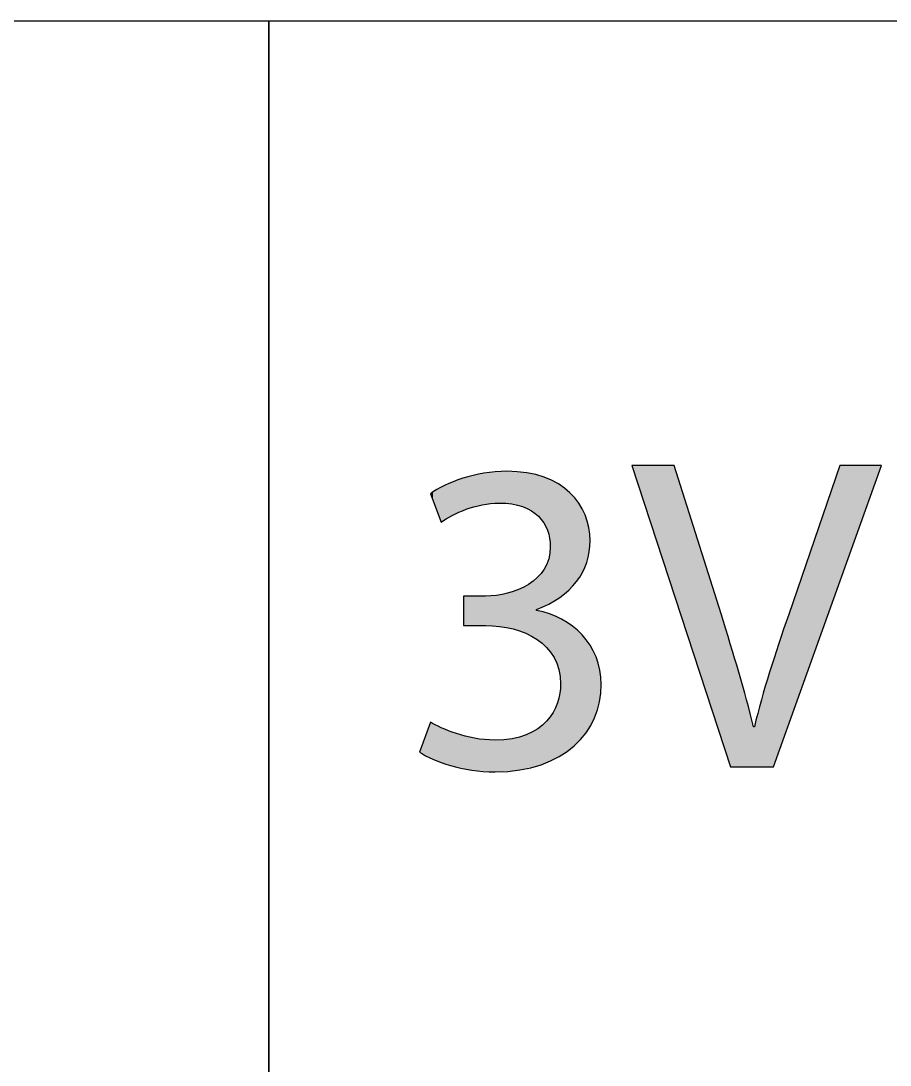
# Model space of a CAD drawing. Extents: x 0 to 360, y -268 to 0.
# Drawn here: x 60.32 to 66.14, y -147 to -140 of the extents above; entities that cross this region are included whole.
import ezdxf

# ---------------------------------------------------------------- set-up
doc = ezdxf.new("R2010")
doc.units = 0
doc.layers.add('LAYER_1', color=7, linetype='CONTINUOUS')

# ---------------------------------------------------------------- blocks, each defined once
blk = doc.blocks.new('*U100')
at = {"layer": 'LAYER_1', "color": 250}
for points in [[(63.2357, -143.3029), (63.2077, -143.0938), (63.2357, -143.0828)], [(63.2784, -143.284), (63.2357, -143.0828), (63.2784, -143.0659)], [(63.2835, -143.2817), (63.2784, -143.0659), (63.2835, -143.0647)], [(63.3013, -143.2739), (63.2835, -143.0647), (63.3013, -143.0605)], [(63.3382, -143.2634), (63.3013, -143.0605), (63.3382, -143.0516)], [(63.3577, -143.2579), (63.3382, -143.0516), (63.3577, -143.0469)], [(63.4083, -143.2436), (63.3577, -143.0469), (63.4083, -143.0348)], [(63.4202, -143.2424), (63.4083, -143.0348), (63.4202, -143.0319)], [(63.4302, -143.2414), (63.4202, -143.0319), (63.4302, -143.0311)], [(63.4929, -143.235), (63.4302, -143.0311), (63.4929, -143.0258)], [(63.4964, -143.2346), (63.4929, -143.0258), (63.4964, -143.0255)], [(63.504, -143.2339), (63.4964, -143.0255), (63.504, -143.0249)], [(63.5233, -143.2319), (63.504, -143.0249), (63.5233, -143.0233)], [(63.525, -143.232), (63.5233, -143.0233), (63.525, -143.0231)], [(63.5233, -143.2319), (63.5233, -143.0233), (63.525, -143.232)], [(63.5742, -143.2357), (63.525, -143.0231), (63.5742, -143.019)], [(63.525, -143.232), (63.525, -143.0231), (63.5742, -143.2357)], [(63.5742, -143.2357), (63.5742, -143.019), (63.5791, -143.236)], [(63.5791, -143.236), (63.5791, -143.0194), (63.6076, -143.2381)], [(63.6076, -143.2381), (63.6076, -143.0216), (63.6085, -143.2384)], [(63.6085, -143.2384), (63.6085, -143.0216), (63.6161, -143.2403)], [(63.6161, -143.2403), (63.6161, -143.0222), (63.6521, -143.2492)], [(63.6521, -143.2492), (63.6521, -143.025), (63.6602, -143.2512)], [(63.6602, -143.2512), (63.6602, -143.0256), (63.679, -143.2559)], [(63.679, -143.2559), (63.679, -143.027), (63.7009, -143.2662)], [(63.7009, -143.2662), (63.7009, -143.0287), (63.7041, -143.2677)], [(63.7041, -143.2677), (63.7041, -143.0289), (63.7084, -143.2698)], [(63.7084, -143.2698), (63.7084, -143.0293), (63.7196, -143.2751)], [(63.7196, -143.2751), (63.7196, -143.0321), (63.738, -143.2837)], [(63.738, -143.2837), (63.738, -143.0368), (63.772, -143.3102)], [(63.772, -143.3102), (63.772, -143.0454), (63.7766, -143.3138)], [(63.7766, -143.3138), (63.7766, -143.0465), (63.778, -143.3149)], [(63.778, -143.3149), (63.778, -143.0469), (63.781, -143.3171)], [(63.781, -143.3171), (63.781, -143.0476), (63.7851, -143.3203)], [(63.7851, -143.3203), (63.7851, -143.0487), (63.8033, -143.3427)], [(63.8033, -143.3427), (63.8033, -143.0533), (63.8208, -143.3642)], [(63.8208, -143.3642), (63.8208, -143.0577), (63.8232, -143.3691)], [(63.8232, -143.3691), (63.8232, -143.0583), (63.8241, -143.3707)], [(63.8241, -143.3707), (63.8241, -143.0587), (63.8405, -143.4037)], [(63.8405, -143.4037), (63.8405, -143.0665), (63.8406, -143.4037)], [(63.8406, -143.4037), (63.8406, -143.0665), (63.8457, -143.414)], [(63.8457, -143.414), (63.8457, -143.0689), (63.8542, -143.4457)], [(63.8542, -143.4457), (63.8542, -143.0729), (63.8555, -143.4505)], [(63.8555, -143.4505), (63.8555, -143.0736), (63.8594, -143.4651)], [(63.8594, -143.4651), (63.8594, -143.0754), (63.8603, -143.4683)], [(63.8603, -143.4683), (63.8603, -143.0758), (63.865, -143.5258)], [(63.1333, -143.3608), (63.0782, -143.1595), (63.1333, -143.1275)], [(63.1344, -143.36), (63.1333, -143.1275), (63.1344, -143.1268)], [(63.1563, -143.3467), (63.1344, -143.1268), (63.1563, -143.1141)], [(63.1967, -143.3221), (63.1563, -143.1141), (63.1967, -143.0981)], [(63.2077, -143.3153), (63.1967, -143.0981), (63.2077, -143.0938)], [(63.0782, -143.2137), (63.0616, -143.1692), (63.0782, -143.1595)], [(63.0782, -143.2137), (63.0782, -143.1595), (63.1333, -143.3608)], [(63.8594, -143.9069), (63.8555, -143.5965), (63.8594, -143.5675)], [(63.8603, -143.9064), (63.8594, -143.5675), (63.8603, -143.561)], [(63.865, -143.9035), (63.8603, -143.561), (63.865, -143.5258)], [(63.8405, -143.9158), (63.8241, -143.6747), (63.8405, -143.6372)], [(63.8406, -143.9158), (63.8405, -143.6372), (63.8406, -143.6372)], [(63.8457, -143.9135), (63.8406, -143.6372), (63.8457, -143.6255)], [(63.8542, -143.9098), (63.8457, -143.6255), (63.8542, -143.6062)], [(63.8555, -143.9092), (63.8542, -143.6062), (63.8555, -143.5965)], [(63.8033, -143.932), (63.7851, -143.7228), (63.8033, -143.7003)], [(63.8208, -143.9244), (63.8033, -143.7003), (63.8208, -143.6787)], [(63.8232, -143.9233), (63.8208, -143.6787), (63.8232, -143.6757)], [(63.8241, -143.923), (63.8232, -143.6757), (63.8241, -143.6747)], [(63.7009, -144.1049), (63.679, -143.7982), (63.7009, -143.7868)], [(63.7041, -144.1066), (63.7009, -143.7868), (63.7041, -143.7852)], [(63.7009, -144.1049), (63.7009, -143.7868), (63.7041, -144.1066)], [(63.7084, -144.109), (63.7041, -143.7852), (63.7084, -143.783)], [(63.7041, -144.1066), (63.7041, -143.7852), (63.7084, -144.109)], [(63.7196, -144.1151), (63.7084, -143.783), (63.7196, -143.7772)], [(63.7084, -144.109), (63.7084, -143.783), (63.7196, -144.1151)], [(63.738, -144.1251), (63.7196, -143.7772), (63.738, -143.7628)], [(63.7196, -144.1151), (63.7196, -143.7772), (63.738, -144.1251)], [(63.772, -144.1435), (63.738, -143.7628), (63.772, -143.7363)], [(63.738, -144.1251), (63.738, -143.7628), (63.772, -144.1435)], [(63.7766, -143.9437), (63.772, -143.7363), (63.7766, -143.7326)], [(63.778, -143.9431), (63.7766, -143.7326), (63.778, -143.7315)], [(63.781, -143.9418), (63.778, -143.7315), (63.781, -143.7279)], [(63.7851, -143.94), (63.781, -143.7279), (63.7851, -143.7228)], [(63.4929, -144.0572), (63.4302, -143.8555), (63.4929, -143.8515)], [(63.4302, -144.0536), (63.4302, -143.8555), (63.4929, -144.0572)], [(63.4964, -144.0574), (63.4929, -143.8515), (63.4964, -143.8513)], [(63.4929, -144.0572), (63.4929, -143.8515), (63.4964, -144.0574)], [(63.504, -144.0579), (63.4964, -143.8513), (63.504, -143.8508)], [(63.4964, -144.0574), (63.4964, -143.8513), (63.504, -144.0579)], [(63.5233, -144.059), (63.504, -143.8508), (63.5233, -143.8471)], [(63.504, -144.0579), (63.504, -143.8508), (63.5233, -144.059)], [(63.525, -144.0591), (63.5233, -143.8471), (63.525, -143.8468)], [(63.5233, -144.059), (63.5233, -143.8471), (63.525, -144.0591)], [(63.5742, -144.0683), (63.525, -143.8468), (63.5742, -143.8374)], [(63.525, -144.0591), (63.525, -143.8468), (63.5742, -144.0683)], [(63.5791, -144.0692), (63.5742, -143.8374), (63.5791, -143.8364)], [(63.5742, -144.0683), (63.5742, -143.8374), (63.5791, -144.0692)], [(63.6076, -144.0745), (63.5791, -143.8364), (63.6076, -143.8269)], [(63.5791, -144.0692), (63.5791, -143.8364), (63.6076, -144.0745)], [(63.6085, -144.0747), (63.6076, -143.8269), (63.6085, -143.8266)], [(63.6076, -144.0745), (63.6076, -143.8269), (63.6085, -144.0747)], [(63.6161, -144.0761), (63.6085, -143.8266), (63.6161, -143.8241)], [(63.6085, -144.0747), (63.6085, -143.8266), (63.6161, -144.0761)], [(63.6521, -144.0883), (63.6161, -143.8241), (63.6521, -143.812)], [(63.6161, -144.0761), (63.6161, -143.8241), (63.6521, -144.0883)], [(63.6602, -144.0911), (63.6521, -143.812), (63.6602, -143.8078)], [(63.6521, -144.0883), (63.6521, -143.812), (63.6602, -144.0911)], [(63.679, -144.0975), (63.6602, -143.8078), (63.679, -143.7982)], [(63.6602, -144.0911), (63.6602, -143.8078), (63.679, -144.0975)], [(63.679, -144.0975), (63.679, -143.7982), (63.7009, -144.1049)], [(63.772, -144.1435), (63.772, -143.9516), (63.7766, -144.1461)], [(63.7766, -144.1461), (63.7766, -143.9528), (63.778, -144.1472)], [(63.778, -144.1472), (63.778, -143.9532), (63.781, -144.1497)], [(63.781, -144.1497), (63.781, -143.954), (63.7851, -144.1532)], [(63.7851, -144.1532), (63.7851, -143.9551), (63.8033, -144.1686)], [(63.8033, -144.1686), (63.8033, -143.9599), (63.8208, -144.1834)], [(63.8208, -144.1834), (63.8208, -143.9645), (63.8232, -144.1854)], [(63.8232, -144.1854), (63.8232, -143.9652), (63.8241, -144.1861)], [(63.8241, -144.1861), (63.8241, -143.9654), (63.8405, -144.2)], [(63.8405, -144.2), (63.8405, -143.9698), (63.8406, -144.2)], [(63.8406, -144.2), (63.8406, -143.9698), (63.8457, -144.207)], [(63.8457, -144.207), (63.8457, -143.9711), (63.8542, -144.2186)], [(63.8542, -144.2186), (63.8542, -143.9734), (63.8555, -144.2204)], [(63.8555, -144.2204), (63.8555, -143.9737), (63.8594, -144.2257)], [(63.8594, -144.2257), (63.8594, -143.9747), (63.8603, -144.2269)], [(63.8603, -144.2269), (63.8603, -143.9751), (63.865, -144.2333)], [(63.865, -144.2333), (63.865, -143.9772), (63.8843, -144.2595)], [(63.8843, -144.2595), (63.8843, -143.9855), (63.8899, -144.2672)], [(63.8899, -144.2672), (63.8899, -143.988), (63.9135, -144.3267)], [(63.9135, -144.3267), (63.9135, -143.9982), (63.9193, -144.3414)], [(63.9193, -144.3414), (63.9193, -144.0007), (63.9219, -144.3481)], [(63.9219, -144.3481), (63.9219, -144.0019), (63.9252, -144.3743)], [(63.9252, -144.3743), (63.9252, -144.0033), (63.9282, -144.3977)], [(63.9282, -144.3977), (63.9282, -144.0046), (63.9295, -144.4086)], [(63.9295, -144.4086), (63.9295, -144.0052), (63.9339, -144.4432)], [(63.9339, -144.9248), (63.9295, -144.5068), (63.9339, -144.4432)], [(63.9193, -144.9337), (63.9135, -144.5719), (63.9193, -144.5484)], [(63.9219, -144.9325), (63.9193, -144.5484), (63.9219, -144.5376)], [(63.9252, -144.931), (63.9219, -144.5376), (63.9252, -144.5243)], [(63.9282, -144.9289), (63.9252, -144.5243), (63.9282, -144.5123)], [(63.9295, -144.9279), (63.9282, -144.5123), (63.9295, -144.5068)], [(63.8899, -144.947), (63.8843, -144.6353), (63.8899, -144.623)], [(63.9135, -144.9364), (63.8899, -144.623), (63.9135, -144.5719)], [(63.8405, -144.9694), (63.8241, -144.7082), (63.8405, -144.6941)], [(63.8406, -144.9694), (63.8405, -144.6941), (63.8406, -144.694)], [(63.8457, -144.967), (63.8406, -144.694), (63.8457, -144.6871)], [(63.8542, -144.9632), (63.8457, -144.6871), (63.8542, -144.6757)], [(63.8555, -144.9626), (63.8542, -144.6757), (63.8555, -144.674)], [(63.8594, -144.9608), (63.8555, -144.674), (63.8594, -144.6687)], [(63.8603, -144.9604), (63.8594, -144.6687), (63.8603, -144.6675)], [(63.865, -144.9583), (63.8603, -144.6675), (63.865, -144.6612)], [(63.8843, -144.9496), (63.865, -144.6612), (63.8843, -144.6353)], [(63.0616, -144.9403), (62.9893, -144.9021), (63.0616, -144.7009)], [(63.0616, -144.9403), (63.0616, -144.7009), (63.0782, -144.9491)], [(63.0782, -144.9491), (63.0782, -144.7095), (63.1333, -144.9688)], [(63.1333, -144.9688), (63.1333, -144.7381), (63.1344, -144.9692)], [(63.1344, -144.9692), (63.1344, -144.7387), (63.1563, -144.977)], [(63.1563, -144.977), (63.1563, -144.7472), (63.1967, -144.9914)], [(63.1967, -144.9914), (63.1967, -144.7628), (63.2077, -144.9938)], [(63.2077, -144.9938), (63.2077, -144.7671), (63.2357, -144.9998)], [(63.738, -145.0023), (63.7196, -144.7772), (63.738, -144.7676)], [(63.772, -144.9939), (63.738, -144.7676), (63.772, -144.7498)], [(63.7766, -144.9928), (63.772, -144.7498), (63.7766, -144.7473)], [(63.778, -144.9924), (63.7766, -144.7473), (63.778, -144.7466)], [(63.781, -144.9917), (63.778, -144.7466), (63.781, -144.7451)], [(63.7851, -144.9907), (63.781, -144.7451), (63.7851, -144.7415)], [(63.8033, -144.9862), (63.7851, -144.7415), (63.8033, -144.7259)], [(63.8208, -144.9783), (63.8033, -144.7259), (63.8208, -144.7109)], [(63.8232, -144.9772), (63.8208, -144.7109), (63.8232, -144.7089)], [(63.8241, -144.9768), (63.8232, -144.7089), (63.8241, -144.7082)], [(63.2357, -144.9998), (63.2357, -144.7779), (63.2784, -145.009)], [(63.2784, -145.009), (63.2784, -144.7887), (63.2835, -145.0101)], [(63.2835, -145.0101), (63.2835, -144.79), (63.3013, -145.014)], [(63.3013, -145.014), (63.3013, -144.7945), (63.3382, -145.022)], [(63.3382, -145.022), (63.3382, -144.8038), (63.3577, -145.0234)], [(63.3577, -145.0234), (63.3577, -144.8087), (63.4083, -145.0272)], [(63.4083, -145.0272), (63.4083, -144.8133), (63.4202, -145.028)], [(63.4202, -145.028), (63.4202, -144.8144), (63.4302, -145.0288)], [(63.4302, -145.0288), (63.4302, -144.8154), (63.4929, -145.0334)], [(63.4964, -145.0337), (63.4929, -144.8211), (63.4964, -144.8209)], [(63.4929, -145.0334), (63.4929, -144.8211), (63.4964, -145.0337)], [(63.504, -145.0331), (63.4964, -144.8209), (63.504, -144.8202)], [(63.5233, -145.0317), (63.504, -144.8202), (63.5233, -144.8187)], [(63.525, -145.0315), (63.5233, -144.8187), (63.525, -144.8185)], [(63.5742, -145.0278), (63.525, -144.8185), (63.5742, -144.8145)], [(63.5791, -145.0275), (63.5742, -144.8145), (63.5791, -144.8141)], [(63.6076, -145.0253), (63.5791, -144.8141), (63.6076, -144.8117)], [(63.6085, -145.0253), (63.6076, -144.8117), (63.6085, -144.8117)], [(63.6161, -145.0247), (63.6085, -144.8117), (63.6161, -144.8096)], [(63.6521, -145.022), (63.6161, -144.8096), (63.6521, -144.7996)], [(63.6602, -145.0214), (63.6521, -144.7996), (63.6602, -144.7974)], [(63.679, -145.0168), (63.6602, -144.7974), (63.679, -144.7922)], [(63.7009, -145.0114), (63.679, -144.7922), (63.7009, -144.7862)], [(63.7041, -145.0106), (63.7009, -144.7862), (63.7041, -144.7853)], [(63.7084, -145.0096), (63.7041, -144.7853), (63.7084, -144.783)], [(63.7196, -145.0068), (63.7084, -144.783), (63.7196, -144.7772)]]:
    blk.add_solid(points, dxfattribs=at)
at = {"layer": 'LAYER_1', "color": 250, "extrusion": (0, 0, -1)}
for points in [[(-63.2357, -143.3029), (-63.2357, -143.0828), (-63.2784, -143.284)], [(-63.2784, -143.284), (-63.2784, -143.0659), (-63.2835, -143.2817)], [(-63.2835, -143.2817), (-63.2835, -143.0647), (-63.3013, -143.2739)], [(-63.3013, -143.2739), (-63.3013, -143.0605), (-63.3382, -143.2634)], [(-63.3382, -143.2634), (-63.3382, -143.0516), (-63.3577, -143.2579)], [(-63.3577, -143.2579), (-63.3577, -143.0469), (-63.4083, -143.2436)], [(-63.4083, -143.2436), (-63.4083, -143.0348), (-63.4202, -143.2424)], [(-63.4202, -143.2424), (-63.4202, -143.0319), (-63.4302, -143.2414)], [(-63.4302, -143.2414), (-63.4302, -143.0311), (-63.4929, -143.235)], [(-63.4929, -143.235), (-63.4929, -143.0258), (-63.4964, -143.2346)], [(-63.4964, -143.2346), (-63.4964, -143.0255), (-63.504, -143.2339)], [(-63.504, -143.2339), (-63.504, -143.0249), (-63.5233, -143.2319)], [(-63.5791, -143.236), (-63.5742, -143.019), (-63.5791, -143.0194)], [(-63.6076, -143.2381), (-63.5791, -143.0194), (-63.6076, -143.0216)], [(-63.6085, -143.2384), (-63.6076, -143.0216), (-63.6085, -143.0216)], [(-63.6161, -143.2403), (-63.6085, -143.0216), (-63.6161, -143.0222)], [(-63.6521, -143.2492), (-63.6161, -143.0222), (-63.6521, -143.025)], [(-63.6602, -143.2512), (-63.6521, -143.025), (-63.6602, -143.0256)], [(-63.679, -143.2559), (-63.6602, -143.0256), (-63.679, -143.027)], [(-63.7009, -143.2662), (-63.679, -143.027), (-63.7009, -143.0287)], [(-63.7041, -143.2677), (-63.7009, -143.0287), (-63.7041, -143.0289)], [(-63.7084, -143.2698), (-63.7041, -143.0289), (-63.7084, -143.0293)], [(-63.7196, -143.2751), (-63.7084, -143.0293), (-63.7196, -143.0321)], [(-63.738, -143.2837), (-63.7196, -143.0321), (-63.738, -143.0368)], [(-63.772, -143.3102), (-63.738, -143.0368), (-63.772, -143.0454)], [(-63.7766, -143.3138), (-63.772, -143.0454), (-63.7766, -143.0465)], [(-63.778, -143.3149), (-63.7766, -143.0465), (-63.778, -143.0469)], [(-63.781, -143.3171), (-63.778, -143.0469), (-63.781, -143.0476)], [(-63.7851, -143.3203), (-63.781, -143.0476), (-63.7851, -143.0487)], [(-63.8033, -143.3427), (-63.7851, -143.0487), (-63.8033, -143.0533)], [(-63.8208, -143.3642), (-63.8033, -143.0533), (-63.8208, -143.0577)], [(-63.8232, -143.3691), (-63.8208, -143.0577), (-63.8232, -143.0583)], [(-63.8241, -143.3707), (-63.8232, -143.0583), (-63.8241, -143.0587)], [(-63.8405, -143.4037), (-63.8241, -143.0587), (-63.8405, -143.0665)], [(-63.8406, -143.4037), (-63.8405, -143.0665), (-63.8406, -143.0665)], [(-63.8457, -143.414), (-63.8406, -143.0665), (-63.8457, -143.0689)], [(-63.8542, -143.4457), (-63.8457, -143.0689), (-63.8542, -143.0729)], [(-63.8555, -143.4505), (-63.8542, -143.0729), (-63.8555, -143.0736)], [(-63.8594, -143.4651), (-63.8555, -143.0736), (-63.8594, -143.0754)], [(-63.8603, -143.4683), (-63.8594, -143.0754), (-63.8603, -143.0758)], [(-63.865, -143.5258), (-63.8603, -143.0758), (-63.865, -143.078)], [(-63.865, -143.9035), (-63.865, -143.078), (-63.8843, -143.8919)], [(-63.8843, -143.8919), (-63.865, -143.078), (-63.8843, -143.0871)], [(-63.8843, -143.8919), (-63.8843, -143.0871), (-63.8899, -143.8885)], [(-63.8899, -143.8885), (-63.8843, -143.0871), (-63.8899, -143.0898)], [(-63.1333, -143.3608), (-63.1333, -143.1275), (-63.1344, -143.36)], [(-63.1344, -143.36), (-63.1344, -143.1268), (-63.1563, -143.3467)], [(-63.1563, -143.3467), (-63.1563, -143.1141), (-63.1967, -143.3221)], [(-63.1967, -143.3221), (-63.1967, -143.0981), (-63.2077, -143.3153)], [(-63.2077, -143.3153), (-63.2077, -143.0938), (-63.2357, -143.3029)], [(-63.8899, -143.8885), (-63.8899, -143.0898), (-63.9135, -143.8743)], [(-63.9135, -143.8743), (-63.8899, -143.0898), (-63.9135, -143.1009)], [(-63.9135, -143.8743), (-63.9135, -143.1009), (-63.9193, -143.8708)], [(-63.9193, -143.8708), (-63.9135, -143.1009), (-63.9193, -143.1036)], [(-63.9193, -143.8708), (-63.9193, -143.1036), (-63.9219, -143.8692)], [(-63.9219, -143.8692), (-63.9193, -143.1036), (-63.9219, -143.1057)], [(-63.9219, -143.8692), (-63.9219, -143.1057), (-63.9252, -143.8672)], [(-63.9252, -143.8672), (-63.9219, -143.1057), (-63.9252, -143.1082)], [(-63.9252, -143.8672), (-63.9252, -143.1082), (-63.9282, -143.8655)], [(-63.9282, -143.8655), (-63.9252, -143.1082), (-63.9282, -143.1104)], [(-63.9282, -143.8655), (-63.9282, -143.1104), (-63.9295, -143.8643)], [(-63.9295, -143.8643), (-63.9282, -143.1104), (-63.9295, -143.1115)], [(-63.9295, -143.8643), (-63.9295, -143.1115), (-63.9339, -143.8608)], [(-63.9339, -143.8608), (-63.9295, -143.1115), (-63.9339, -143.1148)], [(-63.9339, -143.8608), (-63.9339, -143.1148), (-63.9407, -143.8552)], [(-63.9407, -143.8552), (-63.9339, -143.1148), (-63.9407, -143.1199)], [(-63.9407, -143.8552), (-63.9407, -143.1199), (-63.99, -143.815)], [(-63.99, -143.815), (-63.9407, -143.1199), (-63.99, -143.1574)], [(-63.99, -143.815), (-63.99, -143.1574), (-63.9969, -143.8073)], [(-63.9969, -143.8073), (-63.99, -143.1574), (-63.9969, -143.1626)], [(-63.9969, -143.8073), (-63.9969, -143.1626), (-64.0142, -143.788)], [(-64.0142, -143.788), (-63.9969, -143.1626), (-64.0142, -143.183)], [(-64.0142, -143.788), (-64.0142, -143.183), (-64.0257, -143.7752)], [(-64.0257, -143.7752), (-64.0142, -143.183), (-64.0257, -143.1965)], [(-64.0257, -143.7752), (-64.0257, -143.1965), (-64.0407, -143.7585)], [(-64.0407, -143.7585), (-64.0257, -143.1965), (-64.0407, -143.2142)], [(-64.0407, -143.7585), (-64.0407, -143.2142), (-64.0565, -143.7339)], [(-64.0565, -143.7339), (-64.0407, -143.2142), (-64.0565, -143.2327)], [(-64.0565, -143.7339), (-64.0565, -143.2327), (-64.0783, -143.6998)], [(-64.0783, -143.6998), (-64.0565, -143.2327), (-64.0783, -143.2734)], [(-64.0783, -143.6998), (-64.0783, -143.2734), (-64.0804, -143.6966)], [(-64.0804, -143.6966), (-64.0783, -143.2734), (-64.0804, -143.2773)], [(-64.0804, -143.6966), (-64.0804, -143.2773), (-64.0985, -143.6538)], [(-64.0985, -143.6538), (-64.0804, -143.2773), (-64.0985, -143.3113)], [(-64.0985, -143.6538), (-64.0985, -143.3113), (-64.1044, -143.6399)], [(-64.1044, -143.6399), (-64.0985, -143.3113), (-64.1044, -143.3313)], [(-64.1044, -143.6399), (-64.1044, -143.3313), (-64.1088, -143.6297)], [(-64.1088, -143.6297), (-64.1044, -143.3313), (-64.1088, -143.3461)], [(-64.1088, -143.6297), (-64.1088, -143.3461), (-64.1234, -143.5689)], [(-64.1234, -143.5689), (-64.1088, -143.3461), (-64.1234, -143.3958)], [(-64.1234, -143.5689), (-64.1234, -143.3958), (-64.1259, -143.5586)], [(-64.1259, -143.5586), (-64.1234, -143.3958), (-64.1259, -143.4224)], [(-64.1259, -143.5586), (-64.1259, -143.4224), (-64.1312, -143.4896)], [(-64.1312, -143.4896), (-64.1259, -143.4224), (-64.1312, -143.4789)], [(-64.1312, -143.4896), (-64.1312, -143.4789), (-64.1317, -143.4837)], [(-63.8594, -143.9069), (-63.8594, -143.5675), (-63.8603, -143.9064)], [(-63.8603, -143.9064), (-63.8603, -143.561), (-63.865, -143.9035)], [(-63.8405, -143.9158), (-63.8405, -143.6372), (-63.8406, -143.9158)], [(-63.8406, -143.9158), (-63.8406, -143.6372), (-63.8457, -143.9135)], [(-63.8457, -143.9135), (-63.8457, -143.6255), (-63.8542, -143.9098)], [(-63.8542, -143.9098), (-63.8542, -143.6062), (-63.8555, -143.9092)], [(-63.8555, -143.9092), (-63.8555, -143.5965), (-63.8594, -143.9069)], [(-63.8033, -143.932), (-63.8033, -143.7003), (-63.8208, -143.9244)], [(-63.8208, -143.9244), (-63.8208, -143.6787), (-63.8232, -143.9233)], [(-63.8232, -143.9233), (-63.8232, -143.6757), (-63.8241, -143.923)], [(-63.8241, -143.923), (-63.8241, -143.6747), (-63.8405, -143.9158)], [(-63.772, -143.9457), (-63.772, -143.7363), (-63.7766, -143.9437)], [(-63.7766, -143.9437), (-63.7766, -143.7326), (-63.778, -143.9431)], [(-63.778, -143.9431), (-63.778, -143.7315), (-63.781, -143.9418)], [(-63.781, -143.9418), (-63.781, -143.7279), (-63.7851, -143.94)], [(-63.7851, -143.94), (-63.7851, -143.7228), (-63.8033, -143.932)], [(-63.2835, -144.0536), (-63.2835, -143.8555), (-63.3013, -144.0536)], [(-63.3013, -144.0536), (-63.2835, -143.8555), (-63.3013, -143.8555)], [(-63.3013, -144.0536), (-63.3013, -143.8555), (-63.3382, -144.0536)], [(-63.3382, -144.0536), (-63.3013, -143.8555), (-63.3382, -143.8555)], [(-63.3382, -144.0536), (-63.3382, -143.8555), (-63.3577, -144.0536)], [(-63.3577, -144.0536), (-63.3382, -143.8555), (-63.3577, -143.8555)], [(-63.3577, -144.0536), (-63.3577, -143.8555), (-63.4083, -144.0536)], [(-63.4083, -144.0536), (-63.3577, -143.8555), (-63.4083, -143.8555)], [(-63.4083, -144.0536), (-63.4083, -143.8555), (-63.4202, -144.0536)], [(-63.4202, -144.0536), (-63.4083, -143.8555), (-63.4202, -143.8555)], [(-63.4202, -144.0536), (-63.4202, -143.8555), (-63.4302, -144.0536)], [(-63.4302, -144.0536), (-63.4202, -143.8555), (-63.4302, -143.8555)], [(-63.7766, -144.1461), (-63.772, -143.9516), (-63.7766, -143.9528)], [(-63.778, -144.1472), (-63.7766, -143.9528), (-63.778, -143.9532)], [(-63.781, -144.1497), (-63.778, -143.9532), (-63.781, -143.954)], [(-63.7851, -144.1532), (-63.781, -143.954), (-63.7851, -143.9551)], [(-63.8033, -144.1686), (-63.7851, -143.9551), (-63.8033, -143.9599)], [(-63.8208, -144.1834), (-63.8033, -143.9599), (-63.8208, -143.9645)], [(-63.8232, -144.1854), (-63.8208, -143.9645), (-63.8232, -143.9652)], [(-63.8241, -144.1861), (-63.8232, -143.9652), (-63.8241, -143.9654)], [(-63.8405, -144.2), (-63.8241, -143.9654), (-63.8405, -143.9698)], [(-63.8406, -144.2), (-63.8405, -143.9698), (-63.8406, -143.9698)], [(-63.8457, -144.207), (-63.8406, -143.9698), (-63.8457, -143.9711)], [(-63.8542, -144.2186), (-63.8457, -143.9711), (-63.8542, -143.9734)], [(-63.8555, -144.2204), (-63.8542, -143.9734), (-63.8555, -143.9737)], [(-63.8594, -144.2257), (-63.8555, -143.9737), (-63.8594, -143.9747)], [(-63.8603, -144.2269), (-63.8594, -143.9747), (-63.8603, -143.9751)], [(-63.865, -144.2333), (-63.8603, -143.9751), (-63.865, -143.9772)], [(-63.8843, -144.2595), (-63.865, -143.9772), (-63.8843, -143.9855)], [(-63.8899, -144.2672), (-63.8843, -143.9855), (-63.8899, -143.988)], [(-63.9135, -144.3267), (-63.8899, -143.988), (-63.9135, -143.9982)], [(-63.9193, -144.3414), (-63.9135, -143.9982), (-63.9193, -144.0007)], [(-63.9219, -144.3481), (-63.9193, -144.0007), (-63.9219, -144.0019)], [(-63.9252, -144.3743), (-63.9219, -144.0019), (-63.9252, -144.0033)], [(-63.9282, -144.3977), (-63.9252, -144.0033), (-63.9282, -144.0046)], [(-63.9295, -144.4086), (-63.9282, -144.0046), (-63.9295, -144.0052)], [(-63.9339, -144.4432), (-63.9295, -144.0052), (-63.9339, -144.0071)], [(-63.9339, -144.9248), (-63.9339, -144.0071), (-63.9407, -144.9199)], [(-63.9407, -144.9199), (-63.9339, -144.0071), (-63.9407, -144.01)], [(-63.9407, -144.9199), (-63.9407, -144.01), (-63.99, -144.8843)], [(-63.99, -144.8843), (-63.9407, -144.01), (-63.99, -144.0415)], [(-63.99, -144.8843), (-63.99, -144.0415), (-63.9969, -144.8793)], [(-63.9969, -144.8793), (-63.99, -144.0415), (-63.9969, -144.0459)], [(-63.9969, -144.8793), (-63.9969, -144.0459), (-64.0142, -144.8668)], [(-64.0142, -144.8668), (-63.9969, -144.0459), (-64.0142, -144.057)], [(-64.0142, -144.8668), (-64.0142, -144.057), (-64.0257, -144.8585)], [(-64.0257, -144.8585), (-64.0142, -144.057), (-64.0257, -144.0674)], [(-64.0257, -144.8585), (-64.0257, -144.0674), (-64.0407, -144.8419)], [(-64.0407, -144.8419), (-64.0257, -144.0674), (-64.0407, -144.081)], [(-64.0407, -144.8419), (-64.0407, -144.081), (-64.0565, -144.8244)], [(-64.0565, -144.8244), (-64.0407, -144.081), (-64.0565, -144.0953)], [(-64.0565, -144.8244), (-64.0565, -144.0953), (-64.0783, -144.8003)], [(-64.0783, -144.8003), (-64.0565, -144.0953), (-64.0783, -144.1151)], [(-64.0783, -144.8003), (-64.0783, -144.1151), (-64.0804, -144.798)], [(-64.0804, -144.798), (-64.0783, -144.1151), (-64.0804, -144.1178)], [(-64.0804, -144.798), (-64.0804, -144.1178), (-64.0985, -144.7778)], [(-64.0985, -144.7778), (-64.0804, -144.1178), (-64.0985, -144.1414)], [(-64.0985, -144.7778), (-64.0985, -144.1414), (-64.1044, -144.7713)], [(-64.1044, -144.7713), (-64.0985, -144.1414), (-64.1044, -144.1491)], [(-64.1044, -144.7713), (-64.1044, -144.1491), (-64.1088, -144.7637)], [(-64.1088, -144.7637), (-64.1044, -144.1491), (-64.1088, -144.1548)], [(-64.1088, -144.7637), (-64.1088, -144.1548), (-64.1234, -144.738)], [(-64.1234, -144.738), (-64.1088, -144.1548), (-64.1234, -144.1738)], [(-64.1234, -144.738), (-64.1234, -144.1738), (-64.1259, -144.7337)], [(-64.1259, -144.7337), (-64.1234, -144.1738), (-64.1259, -144.177)], [(-64.1259, -144.7337), (-64.1259, -144.177), (-64.1312, -144.7245)], [(-64.1312, -144.7245), (-64.1259, -144.177), (-64.1312, -144.1839)], [(-64.1312, -144.7245), (-64.1312, -144.1839), (-64.1317, -144.7237)], [(-64.1317, -144.7237), (-64.1312, -144.1839), (-64.1317, -144.1848)], [(-64.1317, -144.7237), (-64.1317, -144.1848), (-64.1611, -144.6722)], [(-64.1611, -144.6722), (-64.1317, -144.1848), (-64.1611, -144.2426)], [(-64.1611, -144.6722), (-64.1611, -144.2426), (-64.1714, -144.6396)], [(-64.1714, -144.6396), (-64.1611, -144.2426), (-64.1714, -144.2629)], [(-64.1714, -144.6396), (-64.1714, -144.2629), (-64.1953, -144.564)], [(-64.1953, -144.564), (-64.1714, -144.2629), (-64.1953, -144.3452)], [(-64.1953, -144.564), (-64.1953, -144.3452), (-64.1971, -144.5457)], [(-64.1971, -144.5457), (-64.1953, -144.3452), (-64.1971, -144.3515)], [(-64.1971, -144.5457), (-64.1971, -144.3515), (-64.2068, -144.4494)], [(-63.9193, -144.9337), (-63.9193, -144.5484), (-63.9219, -144.9325)], [(-63.9219, -144.9325), (-63.9219, -144.5376), (-63.9252, -144.931)], [(-63.9252, -144.931), (-63.9252, -144.5243), (-63.9282, -144.9289)], [(-63.9282, -144.9289), (-63.9282, -144.5123), (-63.9295, -144.9279)], [(-63.9295, -144.9279), (-63.9295, -144.5068), (-63.9339, -144.9248)], [(-63.8899, -144.947), (-63.8899, -144.623), (-63.9135, -144.9364)], [(-63.9135, -144.9364), (-63.9135, -144.5719), (-63.9193, -144.9337)], [(-63.8405, -144.9694), (-63.8405, -144.6941), (-63.8406, -144.9694)], [(-63.8406, -144.9694), (-63.8406, -144.694), (-63.8457, -144.967)], [(-63.8457, -144.967), (-63.8457, -144.6871), (-63.8542, -144.9632)], [(-63.8542, -144.9632), (-63.8542, -144.6757), (-63.8555, -144.9626)], [(-63.8555, -144.9626), (-63.8555, -144.674), (-63.8594, -144.9608)], [(-63.8594, -144.9608), (-63.8594, -144.6687), (-63.8603, -144.9604)], [(-63.8603, -144.9604), (-63.8603, -144.6675), (-63.865, -144.9583)], [(-63.865, -144.9583), (-63.865, -144.6612), (-63.8843, -144.9496)], [(-63.8843, -144.9496), (-63.8843, -144.6353), (-63.8899, -144.947)], [(-63.0782, -144.9491), (-63.0616, -144.7009), (-63.0782, -144.7095)], [(-63.1333, -144.9688), (-63.0782, -144.7095), (-63.1333, -144.7381)], [(-63.1344, -144.9692), (-63.1333, -144.7381), (-63.1344, -144.7387)], [(-63.1563, -144.977), (-63.1344, -144.7387), (-63.1563, -144.7472)], [(-63.1967, -144.9914), (-63.1563, -144.7472), (-63.1967, -144.7628)], [(-63.2077, -144.9938), (-63.1967, -144.7628), (-63.2077, -144.7671)], [(-63.2357, -144.9998), (-63.2077, -144.7671), (-63.2357, -144.7779)], [(-63.738, -145.0023), (-63.738, -144.7676), (-63.772, -144.9939)], [(-63.772, -144.9939), (-63.772, -144.7498), (-63.7766, -144.9928)], [(-63.7766, -144.9928), (-63.7766, -144.7473), (-63.778, -144.9924)], [(-63.778, -144.9924), (-63.778, -144.7466), (-63.781, -144.9917)], [(-63.781, -144.9917), (-63.781, -144.7451), (-63.7851, -144.9907)], [(-63.7851, -144.9907), (-63.7851, -144.7415), (-63.8033, -144.9862)], [(-63.8033, -144.9862), (-63.8033, -144.7259), (-63.8208, -144.9783)], [(-63.8208, -144.9783), (-63.8208, -144.7109), (-63.8232, -144.9772)], [(-63.8232, -144.9772), (-63.8232, -144.7089), (-63.8241, -144.9768)], [(-63.8241, -144.9768), (-63.8241, -144.7082), (-63.8405, -144.9694)], [(-63.2784, -145.009), (-63.2357, -144.7779), (-63.2784, -144.7887)], [(-63.2835, -145.0101), (-63.2784, -144.7887), (-63.2835, -144.79)], [(-63.3013, -145.014), (-63.2835, -144.79), (-63.3013, -144.7945)], [(-63.3382, -145.022), (-63.3013, -144.7945), (-63.3382, -144.8038)], [(-63.3577, -145.0234), (-63.3382, -144.8038), (-63.3577, -144.8087)], [(-63.4083, -145.0272), (-63.3577, -144.8087), (-63.4083, -144.8133)], [(-63.4202, -145.028), (-63.4083, -144.8133), (-63.4202, -144.8144)], [(-63.4302, -145.0288), (-63.4202, -144.8144), (-63.4302, -144.8154)], [(-63.4929, -145.0334), (-63.4302, -144.8154), (-63.4929, -144.8211)], [(-63.4964, -145.0337), (-63.4964, -144.8209), (-63.504, -145.0331)], [(-63.504, -145.0331), (-63.504, -144.8202), (-63.5233, -145.0317)], [(-63.5233, -145.0317), (-63.5233, -144.8187), (-63.525, -145.0315)], [(-63.525, -145.0315), (-63.525, -144.8185), (-63.5742, -145.0278)], [(-63.5742, -145.0278), (-63.5742, -144.8145), (-63.5791, -145.0275)], [(-63.5791, -145.0275), (-63.5791, -144.8141), (-63.6076, -145.0253)], [(-63.6076, -145.0253), (-63.6076, -144.8117), (-63.6085, -145.0253)], [(-63.6085, -145.0253), (-63.6085, -144.8117), (-63.6161, -145.0247)], [(-63.6161, -145.0247), (-63.6161, -144.8096), (-63.6521, -145.022)], [(-63.6521, -145.022), (-63.6521, -144.7996), (-63.6602, -145.0214)], [(-63.6602, -145.0214), (-63.6602, -144.7974), (-63.679, -145.0168)], [(-63.679, -145.0168), (-63.679, -144.7922), (-63.7009, -145.0114)], [(-63.7009, -145.0114), (-63.7009, -144.7862), (-63.7041, -145.0106)], [(-63.7041, -145.0106), (-63.7041, -144.7853), (-63.7084, -145.0096)], [(-63.7084, -145.0096), (-63.7084, -144.783), (-63.7196, -145.0068)], [(-63.7196, -145.0068), (-63.7196, -144.7772), (-63.738, -145.0023)]]:
    blk.add_solid(points, dxfattribs=at)
blk = doc.blocks.new('*U101')
at = {"layer": 'LAYER_1', "color": 250, "extrusion": (0, 0, -1)}
for points in [[(-64.6956, -143.8487), (-64.4107, -142.9801), (-64.6956, -142.9801)], [(-65.0102, -144.8077), (-64.6956, -142.9801), (-65.0102, -143.9754)], [(-65.8049, -143.7597), (-65.4632, -143.9785), (-65.8049, -142.9801)], [(-65.8049, -143.7597), (-65.8049, -142.9801), (-66.0836, -142.9801)], [(-65.0735, -145.001), (-65.0102, -143.9754), (-65.0735, -144.1852)], [(-65.0735, -145.001), (-65.0735, -144.1852), (-65.1284, -145.001)], [(-65.1284, -145.001), (-65.0735, -144.1852), (-65.1284, -144.3667)], [(-65.3612, -145.001), (-65.3612, -144.2849), (-65.4632, -144.7157)], [(-65.1284, -145.001), (-65.1284, -144.3667), (-65.2265, -145.001)], [(-65.2265, -145.001), (-65.1284, -144.3667), (-65.2265, -144.7312)], [(-65.3342, -145.001), (-65.3342, -144.3661), (-65.3612, -145.001)], [(-65.2265, -145.001), (-65.2265, -144.7312), (-65.2324, -145.001)], [(-65.2324, -145.001), (-65.2265, -144.7312), (-65.2324, -144.7312)], [(-65.2324, -145.001), (-65.2324, -144.7312), (-65.3342, -145.001)]]:
    blk.add_solid(points, dxfattribs=at)
at = {"layer": 'LAYER_1', "color": 250}
for points in [[(64.6956, -143.8487), (64.6956, -142.9801), (65.0102, -144.8077)], [(65.4632, -144.7157), (65.4632, -143.9785), (65.8049, -143.7597)], [(65.0102, -144.8077), (65.0102, -143.9754), (65.0735, -145.001)], [(65.4632, -144.7157), (65.3612, -144.2849), (65.4632, -143.9785)], [(65.3612, -145.001), (65.3342, -144.3661), (65.3612, -144.2849)], [(65.3342, -145.001), (65.2324, -144.7312), (65.3342, -144.3661)]]:
    blk.add_solid(points, dxfattribs=at)
blk = doc.blocks.new('BLOCK_14')
at = {"layer": 'LAYER_1'}
for points, knots in [([(65.0735, -145.001), (65.0735, -145.001), (64.4107, -142.9801), (64.4107, -142.9801), (64.4107, -142.9801), (64.6956, -142.9801), (64.6956, -142.9801), (64.6956, -142.9801), (65.0102, -143.9754), (65.0102, -143.9754), (65.0942, -144.2482), (65.1693, -144.4942), (65.2265, -144.7312), (65.2265, -144.7312), (65.2324, -144.7312), (65.2324, -144.7312), (65.2892, -144.4973), (65.3702, -144.2424), (65.4632, -143.9785), (65.4632, -143.9785), (65.8049, -142.9801), (65.8049, -142.9801), (65.8049, -142.9801), (66.0836, -142.9801), (66.0836, -142.9801), (66.0836, -142.9801), (65.3612, -145.001), (65.3612, -145.001), (65.3612, -145.001), (65.0735, -145.001), (65.0735, -145.001)], [0, 0, 0, 0, 1, 1, 1, 2, 2, 2, 3, 3, 3, 4, 4, 4, 5, 5, 5, 6, 6, 6, 7, 7, 7, 8, 8, 8, 9, 9, 9, 10, 10, 10, 10]), ([(63.0616, -144.7009), (63.1364, -144.746), (63.3072, -144.8211), (63.4929, -144.8211), (63.8292, -144.8211), (63.9367, -144.6082), (63.9339, -144.4432), (63.9312, -144.1704), (63.6852, -144.0536), (63.4302, -144.0536), (63.4302, -144.0536), (63.2835, -144.0536), (63.2835, -144.0536), (63.2835, -144.0536), (63.2835, -143.8555), (63.2835, -143.8555), (63.2835, -143.8555), (63.4302, -143.8555), (63.4302, -143.8555), (63.6221, -143.8555), (63.865, -143.7566), (63.865, -143.5258), (63.865, -143.3697), (63.7658, -143.2319), (63.5233, -143.2319), (63.3672, -143.2319), (63.2173, -143.3008), (63.1333, -143.3608), (63.1333, -143.3608), (63.0616, -143.1692), (63.0616, -143.1692), (63.1663, -143.0941), (63.3641, -143.019), (63.5742, -143.019), (63.958, -143.019), (64.1317, -143.2471), (64.1317, -143.4837), (64.1317, -143.6877), (64.009, -143.8586), (63.772, -143.9457), (63.772, -143.9457), (63.772, -143.9516), (63.772, -143.9516), (64.0118, -143.9967), (64.204, -144.1766), (64.2068, -144.4494), (64.2068, -144.7612), (63.9608, -145.0337), (63.4964, -145.0337), (63.2773, -145.0337), (63.0854, -144.9648), (62.9893, -144.9021), (62.9893, -144.9021), (63.0616, -144.7009), (63.0616, -144.7009)], [0, 0, 0, 0, 1, 1, 1, 2, 2, 2, 3, 3, 3, 4, 4, 4, 5, 5, 5, 6, 6, 6, 7, 7, 7, 8, 8, 8, 9, 9, 9, 10, 10, 10, 11, 11, 11, 12, 12, 12, 13, 13, 13, 14, 14, 14, 15, 15, 15, 16, 16, 16, 17, 17, 17, 18, 18, 18, 18])]:
    blk.add_open_spline(points, degree=3, knots=knots, dxfattribs=at)
at = {"layer": 'LAYER_1', "color": 250}
for name in ['*U101', '*U100']:
    blk.add_blockref(name, (0, 0), dxfattribs=at)
blk = doc.blocks.new('BLOCK_4')
at = {"layer": 'LAYER_1', "color": 250}
for points in [[(61.9778, -164.001), (53.9626, -164.001), (53.9626, -139.9996), (61.9778, -139.9996), (61.9778, -164.001)], [(69.9925, -164.001), (61.9778, -164.001), (61.9778, -139.9996), (69.9925, -139.9996), (69.9925, -164.001)]]:
    blk.add_lwpolyline(points, dxfattribs=at)
at = {"layer": 'LAYER_1'}
blk.add_blockref('BLOCK_14', (0, 0), dxfattribs=at)

msp = doc.modelspace()

# ---------------------------------------------------------------- block references
at = {"layer": 'LAYER_1'}
msp.add_blockref('BLOCK_4', (0, 0), dxfattribs=at)

doc.saveas('drawing.dxf')
